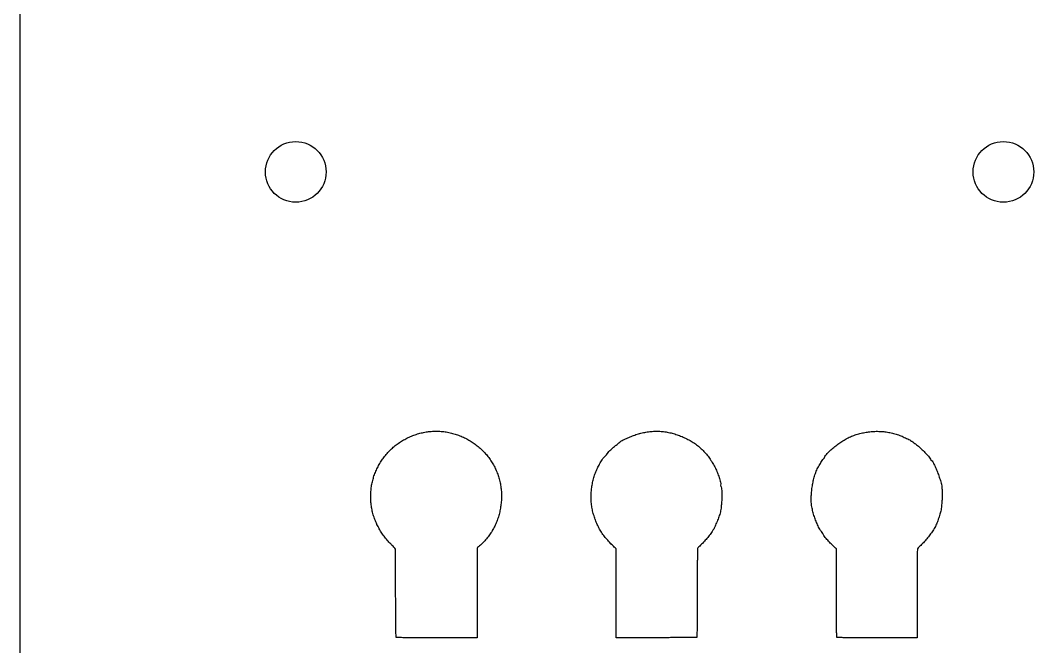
# Model space of a CAD drawing. Extents: x -22 to 98, y -47 to 118.
# Drawn here: x -22 to 18.1, y 11.21 to 36 of the extents above; entities that cross this region are included whole.
import ezdxf

# ---------------------------------------------------------------- set-up
doc = ezdxf.new("R2010")
doc.units = 0
doc.layers.get('0').update_dxf_attribs({"linetype": 'continuous'})

# ---------------------------------------------------------------- blocks, each defined once
blk = doc.blocks.new('CUT003')
at = {"color": 0}
blk.add_line((-22, -15), (-22, 97), dxfattribs=at)
for points in [[(-7.646, 18.668), (-7.616, 18.708), (-7.586, 18.747), (-7.554, 18.786), (-7.522, 18.824), (-7.489, 18.862), (-7.455, 18.899), (-7.421, 18.935), (-7.386, 18.971), (-7.35, 19.006), (-7.314, 19.04), (-7.277, 19.074), (-7.239, 19.107), (-7.201, 19.139), (-7.162, 19.17), (-7.123, 19.201), (-7.083, 19.231), (-7.042, 19.26), (-7.001, 19.289), (-6.959, 19.316), (-6.917, 19.343), (-6.875, 19.369), (-6.832, 19.395), (-6.788, 19.419), (-6.744, 19.443), (-6.699, 19.466), (-6.654, 19.488), (-6.609, 19.509), (-6.563, 19.529), (-6.517, 19.548), (-6.471, 19.567), (-6.424, 19.585), (-6.377, 19.601), (-6.33, 19.617), (-6.282, 19.632), (-6.234, 19.646), (-6.186, 19.66), (-6.137, 19.672), (-6.089, 19.683), (-6.04, 19.693), (-5.991, 19.703), (-5.941, 19.711), (-5.892, 19.719), (-5.842, 19.725), (-5.793, 19.731), (-5.743, 19.735), (-5.693, 19.739), (-5.643, 19.741), (-5.593, 19.743), (-5.543, 19.744), (-5.493, 19.743), (-5.443, 19.742), (-5.393, 19.739), (-5.343, 19.736), (-5.293, 19.731), (-5.244, 19.726), (-5.194, 19.719), (-5.145, 19.711), (-5.095, 19.703), (-5.046, 19.693), (-5.037, 19.691)], [(-5.037, 19.691), (-4.989, 19.68), (-4.94, 19.669), (-4.892, 19.656), (-4.843, 19.643), (-4.796, 19.628), (-4.748, 19.613), (-4.701, 19.597), (-4.654, 19.58), (-4.607, 19.562), (-4.561, 19.543), (-4.515, 19.524), (-4.469, 19.503), (-4.424, 19.482), (-4.379, 19.46), (-4.334, 19.437), (-4.29, 19.413), (-4.247, 19.389), (-4.204, 19.363), (-4.161, 19.337), (-4.119, 19.31), (-4.078, 19.282), (-4.037, 19.253), (-3.996, 19.224), (-3.956, 19.194), (-3.917, 19.163), (-3.878, 19.131), (-3.84, 19.099), (-3.803, 19.066), (-3.766, 19.032), (-3.73, 18.998), (-3.694, 18.963), (-3.659, 18.927), (-3.625, 18.89), (-3.592, 18.853), (-3.559, 18.815), (-3.527, 18.777), (-3.496, 18.738), (-3.465, 18.698), (-3.435, 18.658), (-3.407, 18.617), (-3.378, 18.576), (-3.351, 18.534), (-3.325, 18.491), (-3.299, 18.448), (-3.274, 18.405), (-3.25, 18.361), (-3.227, 18.317), (-3.205, 18.272), (-3.184, 18.227), (-3.164, 18.181), (-3.144, 18.135), (-3.126, 18.088), (-3.108, 18.042), (-3.092, 17.994), (-3.076, 17.947), (-3.061, 17.899), (-3.047, 17.851), (-3.035, 17.803), (-3.023, 17.754), (-3.012, 17.705), (-3.002, 17.656), (-2.993, 17.607), (-2.986, 17.558), (-2.979, 17.508), (-2.973, 17.459), (-2.968, 17.409), (-2.964, 17.359), (-2.962, 17.309), (-2.96, 17.259), (-2.959, 17.209), (-2.959, 17.194)], [(1.729, 19.314), (1.768, 19.345), (1.811, 19.37), (1.855, 19.394), (1.9, 19.416), (1.945, 19.438), (1.99, 19.459), (2.036, 19.479), (2.082, 19.499), (2.128, 19.519), (2.174, 19.538), (2.22, 19.556), (2.267, 19.574), (2.314, 19.591), (2.361, 19.608), (2.408, 19.624), (2.456, 19.639), (2.504, 19.652), (2.511, 19.654)], [(2.511, 19.654), (2.56, 19.665), (2.609, 19.676), (2.658, 19.686), (2.707, 19.695), (2.756, 19.704), (2.806, 19.712), (2.855, 19.719), (2.905, 19.725), (2.954, 19.73), (3.004, 19.734), (3.054, 19.737), (3.104, 19.739), (3.154, 19.741), (3.204, 19.741), (3.254, 19.74), (3.304, 19.738), (3.354, 19.735), (3.404, 19.731), (3.454, 19.726), (3.503, 19.719), (3.553, 19.712), (3.602, 19.704), (3.651, 19.694), (3.7, 19.684), (3.749, 19.673), (3.797, 19.66), (3.845, 19.647), (3.893, 19.633), (3.941, 19.618), (3.988, 19.602), (4.036, 19.586), (4.083, 19.568), (4.129, 19.55), (4.143, 19.545)], [(10.709, 19.457), (10.754, 19.479), (10.799, 19.501), (10.845, 19.521), (10.891, 19.54), (10.937, 19.559), (10.984, 19.576), (11.031, 19.593), (11.079, 19.609), (11.126, 19.623), (11.175, 19.637), (11.223, 19.65), (11.271, 19.663), (11.32, 19.674), (11.369, 19.684), (11.418, 19.693), (11.467, 19.702), (11.517, 19.71), (11.566, 19.716), (11.616, 19.722), (11.666, 19.727), (11.716, 19.731), (11.765, 19.734), (11.815, 19.736), (11.865, 19.737), (11.915, 19.737), (11.965, 19.736), (12.015, 19.735), (12.065, 19.732), (12.115, 19.729), (12.165, 19.724), (12.215, 19.719), (12.264, 19.712), (12.314, 19.705), (12.363, 19.697), (12.412, 19.687), (12.461, 19.677), (12.51, 19.666), (12.558, 19.653), (12.607, 19.64), (12.654, 19.626), (12.702, 19.611), (12.749, 19.594), (12.796, 19.577), (12.843, 19.559), (12.889, 19.54), (12.935, 19.519), (12.976, 19.499)], [(1.573, 19.188), (1.612, 19.218), (1.652, 19.249), (1.69, 19.281), (1.728, 19.314), (1.729, 19.314)], [(4.143, 19.545), (4.189, 19.526), (4.235, 19.507), (4.281, 19.486), (4.326, 19.465), (4.371, 19.443), (4.415, 19.42), (4.459, 19.397), (4.503, 19.372), (4.546, 19.347), (4.589, 19.321), (4.631, 19.294), (4.672, 19.266), (4.713, 19.237), (4.754, 19.208), (4.793, 19.177), (4.832, 19.146), (4.871, 19.114), (4.908, 19.081), (4.945, 19.047), (4.981, 19.013), (5.017, 18.978), (5.052, 18.942), (5.086, 18.905), (5.119, 18.868), (5.151, 18.83), (5.183, 18.791), (5.214, 18.751), (5.244, 18.712), (5.273, 18.671), (5.302, 18.63), (5.33, 18.588), (5.357, 18.546), (5.383, 18.504), (5.409, 18.461), (5.434, 18.418), (5.458, 18.374)], [(4.143, 19.545), (4.189, 19.526), (4.235, 19.507), (4.281, 19.486), (4.326, 19.465), (4.371, 19.443), (4.415, 19.42), (4.459, 19.397), (4.503, 19.372), (4.546, 19.347), (4.589, 19.321), (4.631, 19.294), (4.672, 19.266), (4.713, 19.237), (4.754, 19.208), (4.793, 19.177), (4.832, 19.146), (4.871, 19.114), (4.908, 19.081), (4.945, 19.047), (4.981, 19.013), (5.017, 18.978), (5.052, 18.942), (5.086, 18.905), (5.119, 18.868), (5.151, 18.83), (5.183, 18.791), (5.214, 18.751), (5.244, 18.712), (5.273, 18.671), (5.302, 18.63), (5.33, 18.588), (5.357, 18.546), (5.383, 18.504), (5.409, 18.461), (5.434, 18.418), (5.458, 18.374)], [(9.822, 18.698), (9.839, 18.744), (9.867, 18.786), (9.898, 18.824), (9.932, 18.862), (9.967, 18.898), (10.002, 18.933), (10.038, 18.967), (10.075, 19.001), (10.113, 19.034), (10.151, 19.067), (10.189, 19.099), (10.227, 19.131), (10.267, 19.162), (10.306, 19.193), (10.346, 19.223), (10.386, 19.253), (10.427, 19.282), (10.468, 19.31), (10.509, 19.338), (10.551, 19.366), (10.593, 19.392), (10.636, 19.418), (10.68, 19.442), (10.709, 19.457)], [(12.976, 19.499), (13.022, 19.478), (13.067, 19.457), (13.113, 19.437), (13.159, 19.419), (13.198, 19.407)], [(13.198, 19.407), (13.229, 19.376)], [(13.229, 19.376), (13.264, 19.346), (13.275, 19.345)], [(13.275, 19.345), (13.32, 19.327), (13.322, 19.32)], [(13.322, 19.32), (13.355, 19.283), (13.395, 19.254), (13.423, 19.236)], [(1.158, 18.773), (1.192, 18.811), (1.222, 18.85), (1.229, 18.864)], [(1.229, 18.864), (1.257, 18.905), (1.292, 18.941), (1.327, 18.976), (1.364, 19.01), (1.401, 19.044), (1.438, 19.077), (1.476, 19.109), (1.515, 19.141), (1.554, 19.172), (1.573, 19.188)], [(13.423, 19.236), (13.465, 19.208), (13.504, 19.176), (13.542, 19.144), (13.579, 19.111), (13.616, 19.077), (13.652, 19.043), (13.688, 19.008), (13.724, 18.973), (13.759, 18.938), (13.794, 18.902), (13.829, 18.866), (13.863, 18.829), (13.897, 18.792), (13.93, 18.755), (13.962, 18.716), (13.992, 18.676), (14.01, 18.64)], [(-8.018, 17.923), (-8.004, 17.971), (-7.988, 18.018), (-7.97, 18.065), (-7.951, 18.111), (-7.931, 18.157), (-7.911, 18.203), (-7.889, 18.248), (-7.867, 18.293), (-7.845, 18.337), (-7.821, 18.381), (-7.797, 18.425), (-7.773, 18.469), (-7.748, 18.512), (-7.722, 18.555), (-7.695, 18.597), (-7.667, 18.639), (-7.646, 18.668)], [(0.877, 18.355), (0.901, 18.399), (0.924, 18.443), (0.949, 18.487), (0.973, 18.53), (0.999, 18.573), (1.027, 18.615), (1.056, 18.656), (1.087, 18.695), (1.12, 18.732), (1.154, 18.769), (1.158, 18.773)], [(9.559, 18.292), (9.584, 18.336), (9.608, 18.379), (9.632, 18.423), (9.657, 18.467), (9.681, 18.51), (9.697, 18.54)], [(9.697, 18.54), (9.723, 18.583), (9.752, 18.623), (9.789, 18.657), (9.792, 18.657)], [(9.792, 18.657), (9.822, 18.692), (9.822, 18.698)], [(14.01, 18.64), (14.029, 18.597), (14.037, 18.595)], [(14.037, 18.595), (14.076, 18.565), (14.104, 18.524), (14.13, 18.481), (14.153, 18.437), (14.175, 18.392), (14.197, 18.347), (14.218, 18.301), (14.237, 18.255), (14.257, 18.209), (14.276, 18.163), (14.294, 18.116), (14.312, 18.07), (14.329, 18.023), (14.346, 17.976), (14.362, 17.928), (14.378, 17.881), (14.393, 17.833), (14.408, 17.785), (14.421, 17.737), (14.434, 17.689), (14.446, 17.64), (14.449, 17.629)], [(0.603, 17.414), (0.608, 17.464), (0.614, 17.513), (0.62, 17.563), (0.628, 17.612), (0.636, 17.662), (0.645, 17.711), (0.654, 17.76), (0.665, 17.809), (0.677, 17.857), (0.691, 17.905), (0.705, 17.953), (0.721, 18.001), (0.737, 18.048), (0.755, 18.095), (0.774, 18.141), (0.794, 18.187), (0.815, 18.232), (0.837, 18.277), (0.859, 18.322), (0.877, 18.355)], [(5.458, 18.374), (5.481, 18.33), (5.503, 18.285), (5.523, 18.24), (5.544, 18.194), (5.563, 18.148), (5.582, 18.101), (5.6, 18.055), (5.618, 18.008), (5.635, 17.961), (5.652, 17.914), (5.668, 17.867), (5.683, 17.819), (5.696, 17.771), (5.708, 17.722), (5.715, 17.673), (5.713, 17.656)], [(9.304, 16.88), (9.3, 16.93), (9.298, 16.98), (9.297, 17.03), (9.297, 17.08), (9.298, 17.13), (9.3, 17.18), (9.302, 17.23), (9.305, 17.279), (9.31, 17.329), (9.314, 17.379), (9.32, 17.429), (9.326, 17.478), (9.333, 17.528), (9.341, 17.577), (9.349, 17.627), (9.358, 17.676), (9.368, 17.725), (9.379, 17.774), (9.39, 17.822), (9.402, 17.871), (9.415, 17.919), (9.429, 17.967), (9.444, 18.015), (9.459, 18.062), (9.476, 18.109), (9.495, 18.156), (9.514, 18.202), (9.536, 18.247), (9.559, 18.291), (9.559, 18.292)], [(-8.131, 17.207), (-8.129, 17.257), (-8.126, 17.307), (-8.123, 17.357), (-8.119, 17.406), (-8.115, 17.456), (-8.11, 17.506), (-8.104, 17.556), (-8.097, 17.605), (-8.089, 17.644)], [(-8.089, 17.644), (-8.076, 17.693), (-8.064, 17.741), (-8.051, 17.79), (-8.039, 17.838), (-8.027, 17.887), (-8.018, 17.923)], [(5.713, 17.656), (5.712, 17.607), (5.725, 17.559), (5.731, 17.543)], [(0.75, 16.251), (0.733, 16.298), (0.717, 16.345), (0.702, 16.393), (0.687, 16.441), (0.673, 16.489), (0.66, 16.537), (0.648, 16.586), (0.637, 16.635), (0.627, 16.684), (0.618, 16.733), (0.611, 16.782), (0.604, 16.832), (0.598, 16.881), (0.594, 16.931), (0.59, 16.981), (0.588, 17.031), (0.587, 17.081), (0.586, 17.131), (0.587, 17.181), (0.589, 17.231), (0.592, 17.281), (0.595, 17.331), (0.599, 17.381), (0.603, 17.414)], [(5.731, 17.543), (5.744, 17.494), (5.751, 17.445), (5.755, 17.395), (5.758, 17.345), (5.76, 17.295), (5.761, 17.245), (5.761, 17.195), (5.76, 17.145), (5.759, 17.095), (5.757, 17.045), (5.755, 16.995), (5.752, 16.945), (5.749, 16.895), (5.744, 16.846), (5.739, 16.796), (5.734, 16.746), (5.727, 16.697), (5.72, 16.647), (5.711, 16.598), (5.71, 16.598)], [(14.449, 17.629), (14.458, 17.58), (14.464, 17.531), (14.468, 17.481), (14.471, 17.431), (14.474, 17.381), (14.475, 17.331), (14.476, 17.281), (14.476, 17.231), (14.475, 17.181), (14.474, 17.131), (14.473, 17.081), (14.471, 17.031), (14.468, 16.981), (14.465, 16.931), (14.462, 16.881), (14.457, 16.832), (14.453, 16.782), (14.447, 16.732), (14.441, 16.682), (14.433, 16.633), (14.424, 16.584), (14.413, 16.535), (14.402, 16.501)], [(-7.89, 16.063), (-7.911, 16.109), (-7.931, 16.155), (-7.95, 16.201), (-7.968, 16.247), (-7.986, 16.294), (-8.002, 16.341), (-8.018, 16.389), (-8.033, 16.436), (-8.047, 16.485), (-8.059, 16.533), (-8.071, 16.582), (-8.082, 16.63), (-8.091, 16.679), (-8.1, 16.729), (-8.108, 16.778), (-8.114, 16.828), (-8.12, 16.877), (-8.124, 16.927), (-8.128, 16.977), (-8.13, 17.027), (-8.132, 17.077), (-8.132, 17.127), (-8.132, 17.177), (-8.131, 17.207)], [(-2.959, 17.194), (-2.959, 17.144), (-2.961, 17.094), (-2.963, 17.044), (-2.965, 16.994), (-2.969, 16.944), (-2.974, 16.895), (-2.979, 16.845), (-2.985, 16.795), (-2.992, 16.746), (-3, 16.696), (-3.009, 16.647), (-3.019, 16.598), (-3.029, 16.549), (-3.041, 16.501), (-3.053, 16.452), (-3.067, 16.404), (-3.081, 16.356), (-3.096, 16.308), (-3.112, 16.261), (-3.129, 16.214), (-3.147, 16.167), (-3.166, 16.121), (-3.185, 16.075), (-3.206, 16.03), (-3.227, 15.984), (-3.25, 15.94), (-3.273, 15.895), (-3.297, 15.852), (-3.322, 15.808), (-3.348, 15.766), (-3.375, 15.724), (-3.403, 15.682), (-3.432, 15.641), (-3.461, 15.6), (-3.491, 15.561), (-3.522, 15.521), (-3.554, 15.483), (-3.587, 15.445), (-3.62, 15.408), (-3.654, 15.371), (-3.689, 15.335), (-3.725, 15.3), (-3.761, 15.266), (-3.795, 15.235)], [(-2.959, 17.194), (-2.959, 17.144), (-2.961, 17.094), (-2.963, 17.044), (-2.965, 16.994), (-2.969, 16.944), (-2.974, 16.895), (-2.979, 16.845), (-2.985, 16.795), (-2.992, 16.746), (-3, 16.696), (-3.009, 16.647), (-3.019, 16.598), (-3.029, 16.549), (-3.041, 16.501), (-3.053, 16.452), (-3.067, 16.404), (-3.081, 16.356), (-3.096, 16.308), (-3.112, 16.261), (-3.129, 16.214), (-3.147, 16.167), (-3.166, 16.121), (-3.185, 16.075), (-3.206, 16.03), (-3.227, 15.984), (-3.25, 15.94), (-3.273, 15.895), (-3.297, 15.852), (-3.322, 15.808), (-3.348, 15.766), (-3.375, 15.724), (-3.403, 15.682), (-3.432, 15.641), (-3.461, 15.6), (-3.491, 15.561), (-3.522, 15.521), (-3.554, 15.483), (-3.587, 15.445), (-3.62, 15.408), (-3.654, 15.371), (-3.689, 15.335), (-3.725, 15.3), (-3.761, 15.266), (-3.795, 15.235)], [(9.42, 16.364), (9.404, 16.412), (9.39, 16.46), (9.376, 16.508), (9.363, 16.556), (9.352, 16.605), (9.341, 16.653), (9.33, 16.702), (9.321, 16.751), (9.313, 16.801), (9.307, 16.85), (9.304, 16.88)], [(5.71, 16.598), (5.7, 16.549), (5.687, 16.501), (5.674, 16.452), (5.659, 16.404), (5.644, 16.357), (5.628, 16.31), (5.611, 16.263), (5.592, 16.216), (5.572, 16.17), (5.571, 16.167)], [(14.402, 16.501), (14.385, 16.454), (14.369, 16.407), (14.353, 16.359), (14.339, 16.311), (14.325, 16.263), (14.322, 16.25)], [(-7.344, 15.282), (-7.378, 15.318), (-7.412, 15.355), (-7.446, 15.391), (-7.48, 15.429), (-7.512, 15.467), (-7.544, 15.505), (-7.576, 15.544), (-7.606, 15.583), (-7.636, 15.623), (-7.665, 15.664), (-7.693, 15.706), (-7.72, 15.748), (-7.746, 15.791), (-7.771, 15.834), (-7.796, 15.877), (-7.819, 15.921), (-7.842, 15.966), (-7.864, 16.011), (-7.886, 16.056), (-7.89, 16.063)], [(1.346, 15.318), (1.311, 15.354), (1.277, 15.391), (1.243, 15.428), (1.21, 15.465), (1.177, 15.503), (1.145, 15.541), (1.114, 15.58), (1.084, 15.62), (1.054, 15.66), (1.025, 15.701), (0.998, 15.743), (0.971, 15.785), (0.945, 15.828), (0.92, 15.871), (0.896, 15.915), (0.873, 15.96), (0.851, 16.005), (0.83, 16.05), (0.81, 16.096), (0.791, 16.142), (0.773, 16.188), (0.755, 16.235), (0.75, 16.251)], [(5.571, 16.167), (5.549, 16.122), (5.528, 16.076), (5.508, 16.03), (5.489, 15.984), (5.479, 15.952)], [(9.693, 15.782), (9.659, 15.817), (9.633, 15.86), (9.609, 15.904), (9.587, 15.949), (9.566, 15.994), (9.546, 16.04), (9.526, 16.086), (9.507, 16.132), (9.488, 16.178), (9.47, 16.225), (9.453, 16.272), (9.436, 16.319), (9.42, 16.364)], [(9.693, 15.782), (9.659, 15.817), (9.633, 15.86), (9.609, 15.904), (9.587, 15.949), (9.566, 15.994), (9.546, 16.04), (9.526, 16.086), (9.507, 16.132), (9.488, 16.178), (9.47, 16.225), (9.453, 16.272), (9.436, 16.319), (9.42, 16.364)], [(14.322, 16.25), (14.308, 16.202), (14.291, 16.155), (14.272, 16.109), (14.252, 16.063), (14.23, 16.018), (14.207, 15.974), (14.183, 15.93), (14.157, 15.887), (14.132, 15.844), (14.105, 15.802), (14.077, 15.76), (14.049, 15.719), (14.021, 15.678), (13.991, 15.637), (13.961, 15.597), (13.931, 15.558), (13.9, 15.519), (13.868, 15.48), (13.836, 15.442), (13.803, 15.404), (13.769, 15.367), (13.735, 15.33), (13.701, 15.294), (13.665, 15.259), (13.63, 15.224), (13.593, 15.19), (13.555, 15.157), (13.527, 15.132)], [(5.479, 15.952), (5.461, 15.906), (5.436, 15.863), (5.408, 15.821), (5.38, 15.779), (5.352, 15.739), (5.322, 15.698), (5.292, 15.658), (5.262, 15.618), (5.231, 15.579), (5.2, 15.54), (5.168, 15.501), (5.136, 15.463), (5.104, 15.425), (5.071, 15.387), (5.037, 15.35), (5.003, 15.314), (4.991, 15.303)], [(9.752, 15.696), (9.729, 15.74), (9.699, 15.78), (9.693, 15.782)], [(10.158, 15.21), (10.122, 15.245), (10.087, 15.28), (10.052, 15.316), (10.017, 15.352), (9.983, 15.388), (9.95, 15.426), (9.917, 15.463), (9.885, 15.502), (9.853, 15.541), (9.823, 15.58), (9.794, 15.621), (9.768, 15.664), (9.752, 15.696)], [(-7.147, 15.079), (-7.182, 15.115), (-7.216, 15.151), (-7.251, 15.187), (-7.286, 15.223), (-7.321, 15.259), (-7.344, 15.282)], [(1.572, 15.087), (1.537, 15.123), (1.502, 15.158), (1.467, 15.194), (1.432, 15.23), (1.397, 15.266), (1.362, 15.301), (1.346, 15.318)], [(4.991, 15.303), (4.956, 15.268), (4.92, 15.233), (4.884, 15.198), (4.849, 15.163), (4.813, 15.128), (4.792, 15.107)], [(-7.147, 13.342), (-7.147, 13.392), (-7.147, 13.442), (-7.147, 13.492), (-7.147, 13.542), (-7.147, 13.592), (-7.147, 13.642), (-7.147, 13.692), (-7.147, 13.742), (-7.147, 13.792), (-7.147, 13.842), (-7.147, 13.892), (-7.147, 13.942), (-7.147, 13.992), (-7.147, 14.042), (-7.147, 14.092), (-7.147, 14.142), (-7.147, 14.192), (-7.147, 14.242), (-7.147, 14.292), (-7.147, 14.342), (-7.147, 14.392), (-7.147, 14.442), (-7.147, 14.492), (-7.147, 14.542), (-7.147, 14.592), (-7.147, 14.642), (-7.147, 14.692), (-7.147, 14.742), (-7.147, 14.792), (-7.147, 14.842), (-7.147, 14.892), (-7.147, 14.942), (-7.147, 14.992), (-7.147, 15.042), (-7.147, 15.079)], [(-3.795, 15.235), (-3.832, 15.201), (-3.869, 15.168), (-3.907, 15.135), (-3.928, 15.116)], [(-3.928, 15.116), (-3.928, 15.066), (-3.928, 15.016), (-3.928, 14.966), (-3.928, 14.916), (-3.928, 14.866), (-3.928, 14.816), (-3.928, 14.766), (-3.928, 14.716), (-3.928, 14.666), (-3.928, 14.616), (-3.928, 14.566), (-3.928, 14.516), (-3.928, 14.466), (-3.928, 14.416), (-3.928, 14.366), (-3.928, 14.316), (-3.928, 14.266), (-3.928, 14.216), (-3.928, 14.166), (-3.928, 14.116), (-3.928, 14.066), (-3.928, 14.016), (-3.928, 13.966), (-3.928, 13.916), (-3.928, 13.866), (-3.928, 13.816), (-3.928, 13.766), (-3.928, 13.716), (-3.928, 13.666), (-3.928, 13.616), (-3.928, 13.566), (-3.928, 13.516), (-3.928, 13.466), (-3.928, 13.416), (-3.928, 13.366), (-3.928, 13.34)], [(1.572, 13.325), (1.572, 13.375), (1.572, 13.425), (1.572, 13.475), (1.572, 13.525), (1.572, 13.575), (1.572, 13.625), (1.572, 13.675), (1.572, 13.725), (1.572, 13.775), (1.572, 13.825), (1.572, 13.875), (1.572, 13.925), (1.572, 13.975), (1.572, 14.025), (1.572, 14.075), (1.572, 14.125), (1.572, 14.175), (1.572, 14.225), (1.572, 14.275), (1.572, 14.325), (1.572, 14.375), (1.572, 14.425), (1.572, 14.475), (1.572, 14.525), (1.572, 14.575), (1.572, 14.625), (1.572, 14.675), (1.572, 14.725), (1.572, 14.775), (1.572, 14.825), (1.572, 14.875), (1.572, 14.925), (1.572, 14.975), (1.572, 15.025), (1.572, 15.075), (1.572, 15.087)], [(4.792, 15.107), (4.791, 15.057), (4.791, 15.007), (4.791, 14.957), (4.791, 14.907), (4.79, 14.857), (4.79, 14.807), (4.79, 14.757), (4.79, 14.707), (4.79, 14.657), (4.789, 14.607), (4.789, 14.557), (4.789, 14.507), (4.789, 14.457), (4.788, 14.407), (4.788, 14.357), (4.788, 14.307), (4.788, 14.257), (4.787, 14.207), (4.787, 14.157), (4.787, 14.107), (4.787, 14.057), (4.787, 14.007), (4.786, 13.957), (4.786, 13.907), (4.786, 13.857), (4.786, 13.807), (4.785, 13.757), (4.785, 13.707), (4.785, 13.657), (4.785, 13.607), (4.785, 13.557), (4.784, 13.507), (4.784, 13.457), (4.784, 13.407), (4.784, 13.357), (4.784, 13.343)], [(10.291, 15.084), (10.255, 15.119), (10.218, 15.153), (10.182, 15.188), (10.158, 15.21)], [(10.291, 13.345), (10.291, 13.395), (10.291, 13.445), (10.291, 13.495), (10.291, 13.545), (10.291, 13.595), (10.291, 13.645), (10.291, 13.695), (10.291, 13.745), (10.291, 13.795), (10.291, 13.845), (10.291, 13.895), (10.291, 13.945), (10.291, 13.995), (10.291, 14.045), (10.291, 14.095), (10.291, 14.145), (10.291, 14.195), (10.291, 14.245), (10.291, 14.295), (10.291, 14.345), (10.291, 14.395), (10.291, 14.445), (10.291, 14.495), (10.291, 14.545), (10.291, 14.595), (10.291, 14.645), (10.291, 14.695), (10.291, 14.745), (10.291, 14.795), (10.291, 14.845), (10.291, 14.895), (10.291, 14.945), (10.291, 14.995), (10.291, 15.045), (10.291, 15.084)], [(13.527, 15.132), (13.506, 15.087), (13.499, 15.038), (13.494, 14.988), (13.491, 14.938), (13.489, 14.888), (13.488, 14.838), (13.487, 14.788), (13.486, 14.738), (13.485, 14.688), (13.485, 14.638), (13.484, 14.588), (13.484, 14.538), (13.483, 14.488), (13.483, 14.438), (13.483, 14.388), (13.483, 14.338), (13.483, 14.288), (13.483, 14.238), (13.483, 14.188), (13.483, 14.138), (13.483, 14.088), (13.483, 14.038), (13.483, 13.988), (13.483, 13.938), (13.484, 13.888), (13.484, 13.838), (13.484, 13.788), (13.484, 13.738), (13.484, 13.688), (13.485, 13.638), (13.485, 13.588), (13.485, 13.538), (13.485, 13.488), (13.485, 13.438), (13.486, 13.388), (13.486, 13.338), (13.486, 13.327)], [(13.527, 15.132), (13.506, 15.087), (13.499, 15.038), (13.494, 14.988), (13.491, 14.938), (13.489, 14.888), (13.488, 14.838), (13.487, 14.788), (13.486, 14.738), (13.485, 14.688), (13.485, 14.638), (13.484, 14.588), (13.484, 14.538), (13.483, 14.488), (13.483, 14.438), (13.483, 14.388), (13.483, 14.338), (13.483, 14.288), (13.483, 14.238), (13.483, 14.188), (13.483, 14.138), (13.483, 14.088), (13.483, 14.038), (13.483, 13.988), (13.483, 13.938), (13.484, 13.888), (13.484, 13.838), (13.484, 13.788), (13.484, 13.738), (13.484, 13.688), (13.485, 13.638), (13.485, 13.588), (13.485, 13.538), (13.485, 13.488), (13.485, 13.438), (13.486, 13.388), (13.486, 13.338), (13.486, 13.327)], [(-7.126, 11.584), (-7.13, 11.634), (-7.132, 11.684), (-7.134, 11.734), (-7.135, 11.784), (-7.136, 11.834), (-7.137, 11.884), (-7.138, 11.934), (-7.139, 11.984), (-7.139, 12.034), (-7.14, 12.084), (-7.141, 12.134), (-7.141, 12.184), (-7.142, 12.234), (-7.142, 12.284), (-7.143, 12.334), (-7.143, 12.384), (-7.143, 12.434), (-7.144, 12.484), (-7.144, 12.534), (-7.144, 12.584), (-7.145, 12.634), (-7.145, 12.684), (-7.145, 12.734), (-7.145, 12.784), (-7.146, 12.834), (-7.146, 12.884), (-7.146, 12.934), (-7.146, 12.984), (-7.146, 13.034), (-7.146, 13.084), (-7.146, 13.134), (-7.147, 13.184), (-7.147, 13.234), (-7.147, 13.284), (-7.147, 13.334), (-7.147, 13.342)], [(-3.928, 13.34), (-3.928, 13.29), (-3.928, 13.24), (-3.928, 13.19), (-3.928, 13.14), (-3.928, 13.09), (-3.928, 13.04), (-3.928, 12.99), (-3.928, 12.94), (-3.928, 12.89), (-3.928, 12.84), (-3.928, 12.79), (-3.928, 12.74), (-3.928, 12.69), (-3.928, 12.64), (-3.928, 12.59), (-3.928, 12.54), (-3.928, 12.49), (-3.928, 12.44), (-3.928, 12.39), (-3.928, 12.34), (-3.928, 12.29), (-3.928, 12.24), (-3.928, 12.19), (-3.928, 12.14), (-3.928, 12.09), (-3.928, 12.04), (-3.928, 11.99), (-3.928, 11.94), (-3.928, 11.89), (-3.928, 11.84), (-3.928, 11.79), (-3.928, 11.74), (-3.928, 11.69), (-3.928, 11.64), (-3.928, 11.59), (-3.928, 11.563)], [(1.572, 11.563), (1.572, 11.613), (1.572, 11.663), (1.572, 11.713), (1.572, 11.763), (1.572, 11.813), (1.572, 11.863), (1.572, 11.913), (1.572, 11.963), (1.572, 12.013), (1.572, 12.063), (1.572, 12.113), (1.572, 12.163), (1.572, 12.213), (1.572, 12.263), (1.572, 12.313), (1.572, 12.363), (1.572, 12.413), (1.572, 12.463), (1.572, 12.513), (1.572, 12.563), (1.572, 12.613), (1.572, 12.663), (1.572, 12.713), (1.572, 12.763), (1.572, 12.813), (1.572, 12.863), (1.572, 12.913), (1.572, 12.963), (1.572, 13.013), (1.572, 13.063), (1.572, 13.113), (1.572, 13.163), (1.572, 13.213), (1.572, 13.263), (1.572, 13.313), (1.572, 13.325)], [(4.784, 13.343), (4.783, 13.293), (4.783, 13.243), (4.783, 13.193), (4.783, 13.143), (4.782, 13.093), (4.782, 13.043), (4.782, 12.993), (4.782, 12.943), (4.781, 12.893), (4.781, 12.843), (4.781, 12.793), (4.781, 12.743), (4.781, 12.693), (4.78, 12.643), (4.78, 12.593), (4.78, 12.543), (4.78, 12.493), (4.779, 12.443), (4.779, 12.393), (4.779, 12.343), (4.779, 12.293), (4.778, 12.243), (4.778, 12.193), (4.778, 12.143), (4.778, 12.093), (4.778, 12.043), (4.777, 11.993), (4.777, 11.943), (4.777, 11.893), (4.777, 11.843), (4.776, 11.793), (4.776, 11.743), (4.776, 11.693), (4.776, 11.643), (4.776, 11.593), (4.775, 11.579)], [(10.312, 11.584), (10.307, 11.634), (10.305, 11.684), (10.304, 11.734), (10.302, 11.784), (10.301, 11.834), (10.3, 11.884), (10.3, 11.934), (10.299, 11.984), (10.298, 12.034), (10.298, 12.084), (10.297, 12.134), (10.296, 12.184), (10.296, 12.234), (10.295, 12.284), (10.295, 12.334), (10.295, 12.384), (10.294, 12.434), (10.294, 12.484), (10.293, 12.534), (10.293, 12.584), (10.293, 12.634), (10.293, 12.684), (10.292, 12.734), (10.292, 12.784), (10.292, 12.834), (10.292, 12.884), (10.292, 12.934), (10.292, 12.984), (10.291, 13.034), (10.291, 13.084), (10.291, 13.134), (10.291, 13.184), (10.291, 13.234), (10.291, 13.284), (10.291, 13.334), (10.291, 13.345)], [(13.486, 13.327), (13.486, 13.277), (13.486, 13.227), (13.487, 13.177), (13.487, 13.127), (13.487, 13.077), (13.487, 13.027), (13.488, 12.977), (13.488, 12.927), (13.488, 12.877), (13.488, 12.827), (13.488, 12.777), (13.489, 12.727), (13.489, 12.677), (13.489, 12.627), (13.489, 12.577), (13.49, 12.527), (13.49, 12.477), (13.49, 12.427), (13.49, 12.377), (13.491, 12.327), (13.491, 12.277), (13.491, 12.227), (13.491, 12.177), (13.492, 12.127), (13.492, 12.077), (13.492, 12.027), (13.492, 11.977), (13.492, 11.927), (13.493, 11.877), (13.493, 11.827), (13.493, 11.777), (13.493, 11.727), (13.494, 11.677), (13.494, 11.627), (13.494, 11.577), (13.494, 11.563)], [(-5.516, 11.563), (-5.566, 11.563), (-5.616, 11.563), (-5.666, 11.563), (-5.716, 11.564), (-5.766, 11.564), (-5.816, 11.564), (-5.866, 11.564), (-5.916, 11.564), (-5.966, 11.564), (-6.016, 11.564), (-6.066, 11.565), (-6.116, 11.565), (-6.166, 11.565), (-6.216, 11.566), (-6.266, 11.566), (-6.316, 11.566), (-6.366, 11.567), (-6.416, 11.567), (-6.466, 11.568), (-6.516, 11.568), (-6.566, 11.569), (-6.616, 11.569), (-6.666, 11.57), (-6.716, 11.571), (-6.766, 11.571), (-6.816, 11.572), (-6.866, 11.573), (-6.916, 11.574), (-6.966, 11.575), (-7.016, 11.577), (-7.066, 11.579), (-7.116, 11.582), (-7.126, 11.584)], [(-5.516, 11.563), (-5.566, 11.563), (-5.616, 11.563), (-5.666, 11.563), (-5.716, 11.564), (-5.766, 11.564), (-5.816, 11.564), (-5.866, 11.564), (-5.916, 11.564), (-5.966, 11.564), (-6.016, 11.564), (-6.066, 11.565), (-6.116, 11.565), (-6.166, 11.565), (-6.216, 11.566), (-6.266, 11.566), (-6.316, 11.566), (-6.366, 11.567), (-6.416, 11.567), (-6.466, 11.568), (-6.516, 11.568), (-6.566, 11.569), (-6.616, 11.569), (-6.666, 11.57), (-6.716, 11.571), (-6.766, 11.571), (-6.816, 11.572), (-6.866, 11.573), (-6.916, 11.574), (-6.966, 11.575), (-7.016, 11.577), (-7.066, 11.579), (-7.116, 11.582), (-7.126, 11.584)], [(-3.928, 11.563), (-3.978, 11.563), (-4.028, 11.563), (-4.078, 11.563), (-4.128, 11.563), (-4.178, 11.563), (-4.228, 11.563), (-4.278, 11.563), (-4.328, 11.563), (-4.378, 11.563), (-4.428, 11.563), (-4.478, 11.563), (-4.528, 11.563), (-4.578, 11.563), (-4.628, 11.563), (-4.678, 11.563), (-4.728, 11.563), (-4.778, 11.563), (-4.828, 11.563), (-4.878, 11.563), (-4.928, 11.563), (-4.978, 11.563), (-5.028, 11.563), (-5.078, 11.563), (-5.128, 11.563), (-5.178, 11.563), (-5.228, 11.563), (-5.278, 11.563), (-5.328, 11.563), (-5.378, 11.563), (-5.428, 11.563), (-5.478, 11.563), (-5.516, 11.563)], [(3.174, 11.571), (3.124, 11.571), (3.074, 11.57), (3.024, 11.57), (2.974, 11.57), (2.924, 11.57), (2.874, 11.569), (2.824, 11.569), (2.774, 11.569), (2.724, 11.569), (2.674, 11.568), (2.624, 11.568), (2.574, 11.568), (2.524, 11.568), (2.474, 11.567), (2.424, 11.567), (2.374, 11.567), (2.324, 11.567), (2.274, 11.566), (2.224, 11.566), (2.174, 11.566), (2.124, 11.566), (2.074, 11.565), (2.024, 11.565), (1.974, 11.565), (1.924, 11.565), (1.874, 11.564), (1.824, 11.564), (1.774, 11.564), (1.724, 11.564), (1.674, 11.563), (1.624, 11.563), (1.572, 11.563)], [(4.775, 11.579), (4.725, 11.579), (4.675, 11.579), (4.625, 11.578), (4.575, 11.578), (4.525, 11.578), (4.475, 11.578), (4.425, 11.577), (4.375, 11.577), (4.325, 11.577), (4.275, 11.576), (4.225, 11.576), (4.175, 11.576), (4.125, 11.576), (4.075, 11.575), (4.025, 11.575), (3.975, 11.575), (3.925, 11.575), (3.875, 11.574), (3.825, 11.574), (3.775, 11.574), (3.725, 11.574), (3.675, 11.573), (3.625, 11.573), (3.575, 11.573), (3.525, 11.573), (3.475, 11.572), (3.425, 11.572), (3.375, 11.572), (3.325, 11.572), (3.275, 11.571), (3.225, 11.571), (3.174, 11.571)], [(11.913, 11.563), (11.863, 11.563), (11.813, 11.563), (11.763, 11.563), (11.713, 11.564), (11.663, 11.564), (11.613, 11.564), (11.563, 11.564), (11.513, 11.564), (11.463, 11.564), (11.413, 11.564), (11.363, 11.565), (11.313, 11.565), (11.263, 11.565), (11.213, 11.566), (11.163, 11.566), (11.113, 11.566), (11.063, 11.567), (11.013, 11.567), (10.963, 11.568), (10.913, 11.568), (10.863, 11.569), (10.813, 11.569), (10.763, 11.57), (10.714, 11.571), (10.664, 11.571), (10.614, 11.572), (10.564, 11.573), (10.514, 11.574), (10.464, 11.576), (10.414, 11.577), (10.364, 11.579), (10.314, 11.583), (10.312, 11.584)], [(13.494, 11.563), (13.444, 11.563), (13.394, 11.563), (13.344, 11.563), (13.294, 11.563), (13.244, 11.563), (13.194, 11.563), (13.144, 11.563), (13.094, 11.563), (13.044, 11.563), (12.994, 11.563), (12.944, 11.563), (12.894, 11.563), (12.844, 11.563), (12.794, 11.563), (12.744, 11.563), (12.694, 11.563), (12.644, 11.563), (12.594, 11.563), (12.544, 11.563), (12.494, 11.563), (12.444, 11.563), (12.394, 11.563), (12.344, 11.563), (12.294, 11.563), (12.244, 11.563), (12.194, 11.563), (12.144, 11.563), (12.094, 11.563), (12.044, 11.563), (11.994, 11.563), (11.944, 11.563), (11.913, 11.563)]]:
    blk.add_lwpolyline(points, dxfattribs=at)
for centre in [(-11.1, 30), (16.9, 30)]:
    blk.add_circle(centre, 1.2, dxfattribs=at)

msp = doc.modelspace()

# ---------------------------------------------------------------- block references
at = {"color": 0}
msp.add_blockref('CUT003', (0, 0), dxfattribs=at)

doc.saveas('drawing.dxf')
